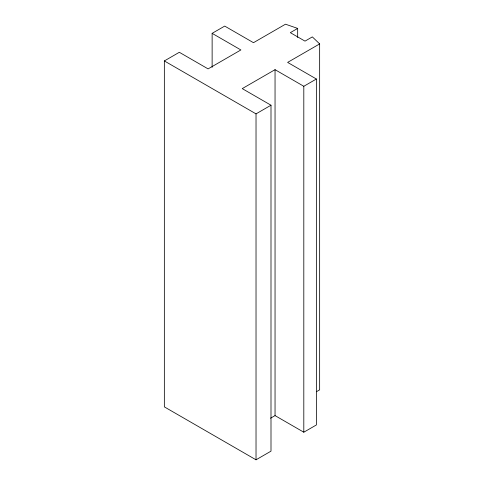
<?xml version="1.0" encoding="UTF-8"?>
<svg xmlns="http://www.w3.org/2000/svg" width="484" height="484" viewBox="0 0 484 484"><rect width="100%" height="100%" fill="white"/><g stroke="black" fill="none" stroke-linecap="round" stroke-linejoin="round"><path stroke-width="0.73" d="M270.544 418.206L275.045 415.605L303.807 432.212L316.391 424.946L316.391 79.013L303.807 86.279L275.045 69.672L242.242 88.614L270.998 105.216L270.998 451.155L256.024 459.8L164.348 406.875L164.348 60.936L179.328 52.29L208.09 68.891L240.893 49.955L212.131 33.348L212.131 67.337M212.131 33.348L224.715 26.088L253.477 42.689L285.499 24.2L297.666 28.417L297.666 37.486M297.666 28.417L290.321 32.658L305.005 41.134L312.343 36.893L319.652 43.917L319.652 389.856L316.385 391.738M319.652 43.917L287.629 62.406L316.391 79.013M164.348 60.936L256.024 113.867L270.998 105.216M303.807 86.279L303.807 432.212M275.045 69.672L275.045 415.605M256.024 113.867L256.024 459.8"/></g></svg>
